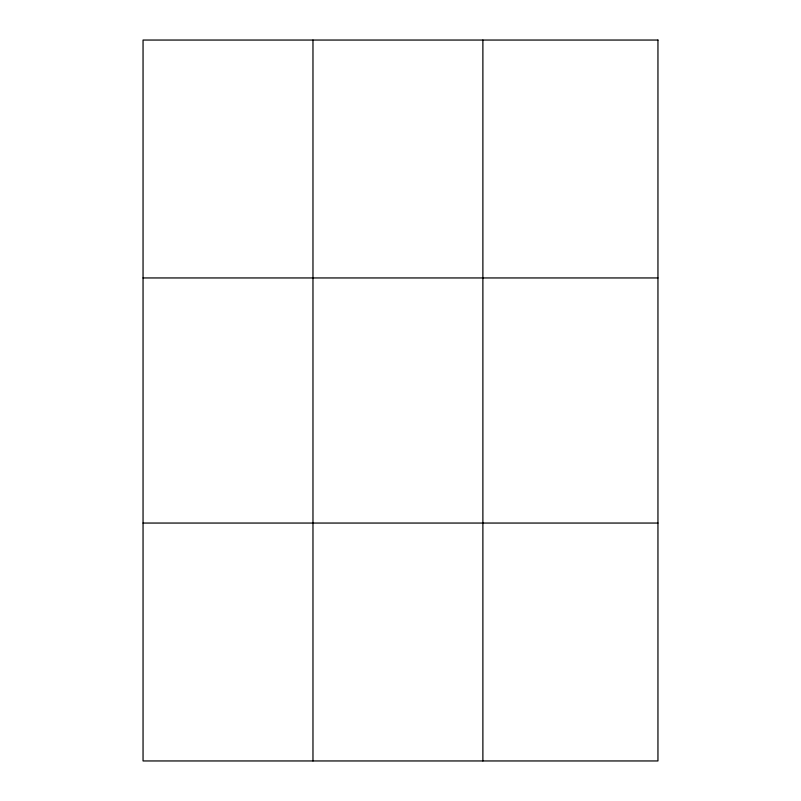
<?xml version="1.0" encoding="UTF-8"?>
<svg xmlns="http://www.w3.org/2000/svg" width="801" height="801" viewBox="0 0 801 801"><rect width="100%" height="100%" fill="white"/><g stroke="black" fill="none" stroke-linecap="round" stroke-linejoin="round"><path stroke-width="1.2" d="M312.971 760.95L312.971 40.05M482.883 760.95L482.883 40.05M143.049 277.947L657.951 277.947M143.049 523.053L657.951 523.053M657.951 40.05L657.951 760.95L143.049 760.95L143.049 40.05L657.951 40.05"/></g></svg>
